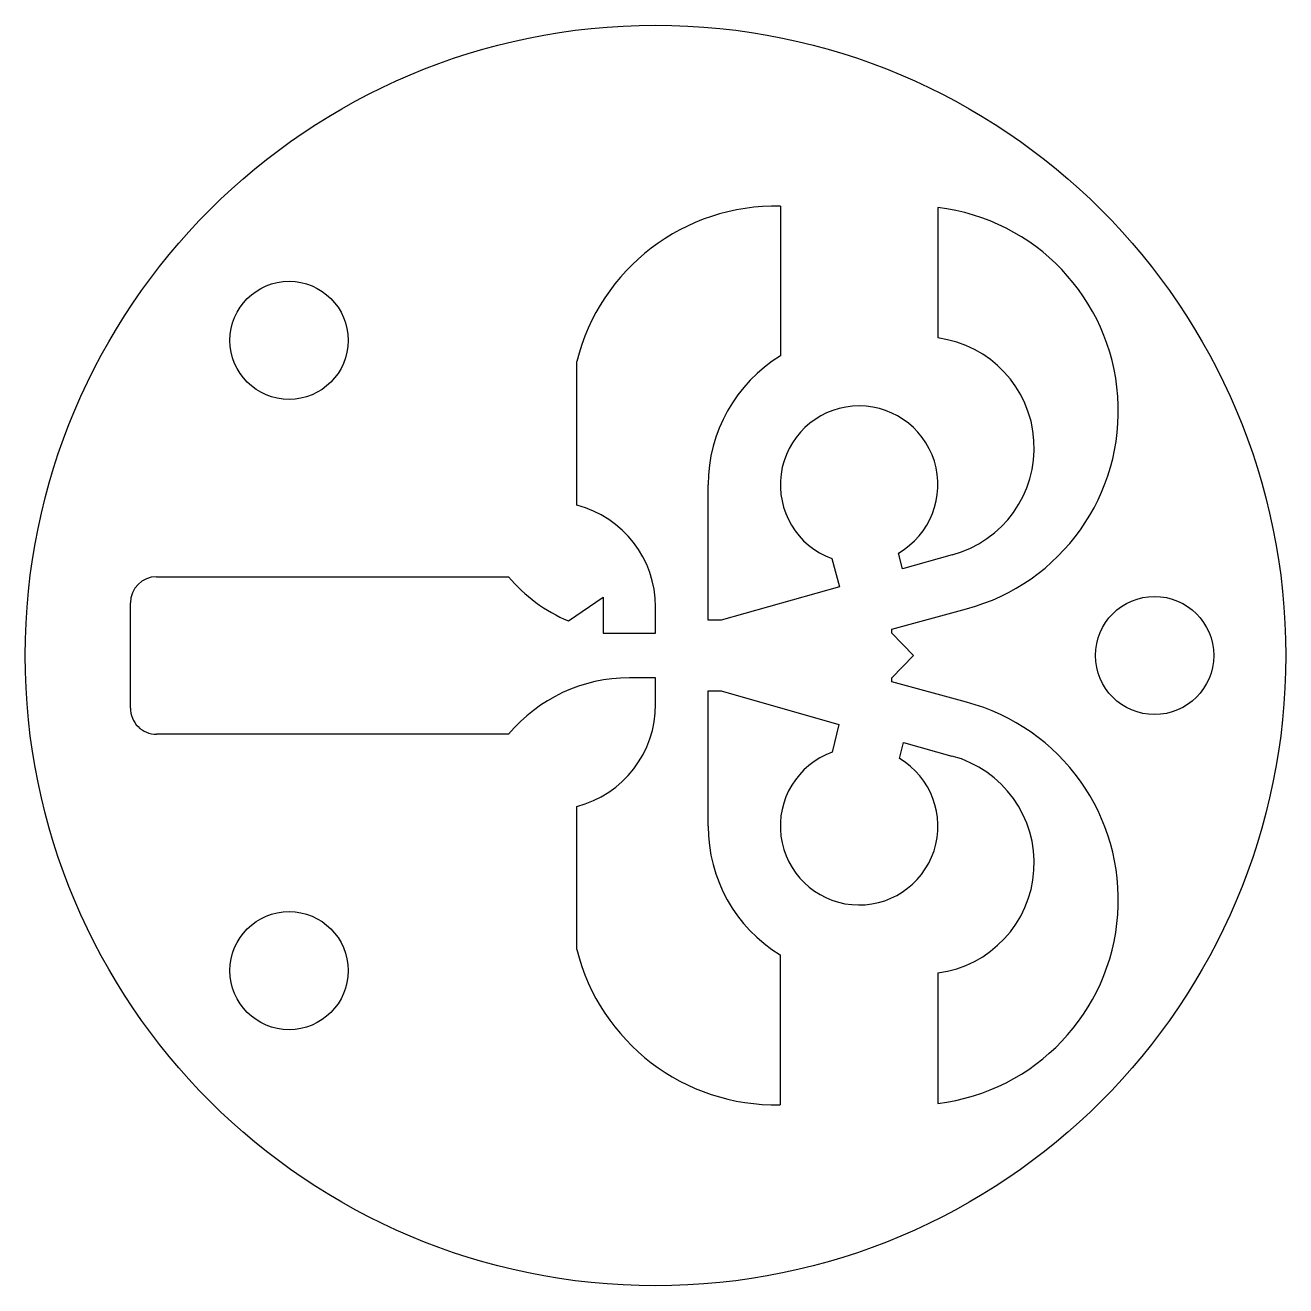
# Model space of a CAD drawing. Extents: x -4.7 to 43.3, y 2.4 to 50.4.
import ezdxf

# ---------------------------------------------------------------- set-up
doc = ezdxf.new("R2010")
doc.units = 0
doc.header["$MEASUREMENT"] = 0
doc.layers.add('Elements', color=7, linetype='Continuous')

msp = doc.modelspace()

# ---------------------------------------------------------------- linework, layer by layer
at = {"layer": 'Elements'}
for p, q in [((24.052574, 43.525307), (24.052574, 37.820663)), ((30.052576, 43.469669), (30.052576, 38.503922)), ((16.302576, 32.137165), (16.302576, 37.603405)), ((21.302576, 27.764179), (21.302576, 32.91531)), ((28.708895, 29.711887), (28.547728, 30.31444)), ((30.596197, 30.245281), (28.708895, 29.711887)), ((26.007763, 30.103127), (26.303408, 29.034081)), ((0.302575, 29.414181), (13.700674, 29.414181)), ((26.303408, 29.034081), (21.802576, 27.764179)), ((-0.697425, 26.414181), (-0.697425, 28.414181)), ((15.984612, 27.730009), (17.307043, 28.639181)), ((17.307043, 28.639181), (17.307043, 27.264181)), ((19.302576, 27.264179), (19.302576, 28.263941)), ((28.302576, 27.414181), (31.142557, 28.191408)), ((21.802576, 27.764179), (21.302576, 27.764179)), ((28.302576, 27.264179), (28.302576, 27.414181)), ((17.307043, 27.264181), (19.302576, 27.264181)), ((29.122576, 26.414181), (28.302576, 27.264179)), ((-0.697422, 24.414228), (-0.697224, 26.414181)), ((28.302576, 25.56418), (29.122576, 26.414181)), ((19.302576, 25.56418), (18.302576, 25.56418)), ((19.302544, 24.557133), (19.302576, 25.56418)), ((28.302576, 25.414181), (28.302576, 25.56418)), ((21.302576, 19.91362), (21.302576, 25.06418)), ((21.302576, 25.06418), (21.802576, 25.06418)), ((21.802576, 25.06418), (26.27799, 23.788851)), ((31.140944, 24.639643), (28.302576, 25.414181)), ((26.27799, 23.788851), (26.023991, 22.733467)), ((13.700674, 23.414181), (0.302578, 23.414181)), ((28.59026, 22.491261), (28.744144, 23.107122)), ((28.744144, 23.107122), (30.588261, 22.587206)), ((16.303255, 15.224473), (16.299433, 20.667336)), ((24.040432, 15.017403), (24.040442, 9.305309)), ((30.052576, 14.326825), (30.052576, 9.36095))]:
    msp.add_line(p, q, dxfattribs=at)
for centre, radius in [((19.298697, 26.414181), 24), ((5.345306, 38.414181), 2.25), ((38.302574, 26.414181), 2.25), ((5.345305, 14.41418), 2.25)]:
    msp.add_circle(centre, radius, dxfattribs=at)
for centre, radius, start, end in [((23.877213, 35.722641), 7.804639, 88.712509, 166.055588), ((29.122576, 35.725307), 7.8, 285.009064, 83.152283), ((29.499586, 34.320309), 4.22, 285.061798, 82.470276), ((27.052576, 32.91531), 5.75, 121.44899, 179.989517), ((27.052576, 32.91531), 3, 299.893158, 249.618408), ((15.302575, 28.264179), 4, 359.996582, 75.522491), ((0.302575, 28.414181), 1, 90, 180), ((18.302576, 33.264179), 6, 219.916214, 247.273834), ((18.302576, 19.56418), 6, 90, 140.083786), ((15.302575, 24.54113), 4, 284.43103, 0.229218), ((29.122576, 17.105309), 7.8, 276.847717, 75.003204), ((0.302578, 24.414181), 1, 179.997177, 270), ((27.052576, 19.915308), 3, 110.051308, 59.165413), ((29.498621, 18.510309), 4.22, 277.542908, 75.036194), ((27.052576, 19.915308), 5.75, 179.991287, 238.409058), ((23.876686, 17.107639), 7.804048, 193.963654, 271.202362)]:
    msp.add_arc(centre, radius, start, end, dxfattribs=at)

doc.saveas('drawing.dxf')
